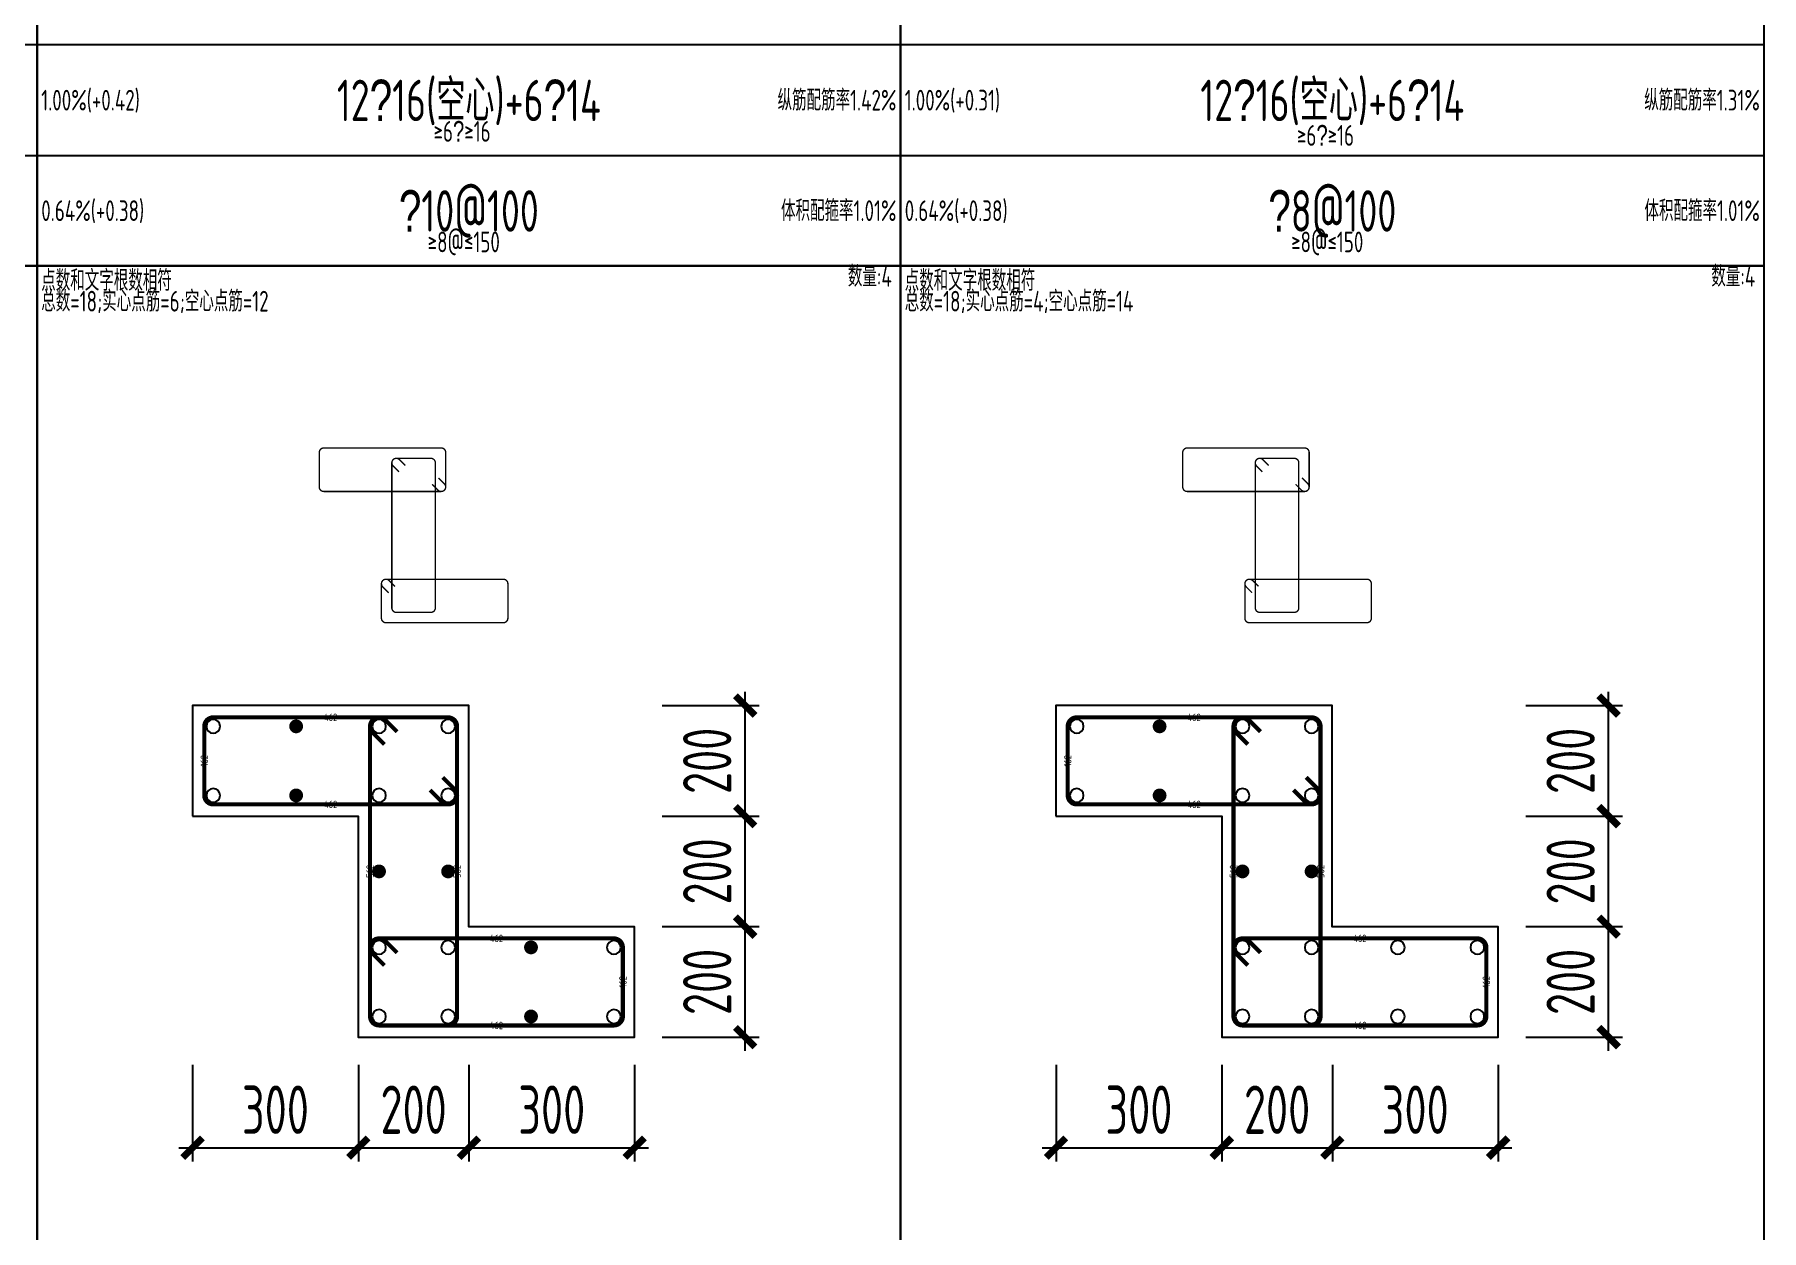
# Model space of a CAD drawing. Extents: x 154268 to 5133249, y -1832900 to 601179.
# Drawn here: x 565909 to 578409, y 505810 to 514466 of the extents above; entities that cross this region are included whole.
import ezdxf
from ezdxf.enums import TextEntityAlignment as Align

# ---------------------------------------------------------------- set-up
doc = ezdxf.new("R2010")
doc.units = 0
doc.header["$LTSCALE"] = 1000
for name, color, linetype in [('TAB', 7, 'Continuous'), ('TAB_TEXT', 7, 'Continuous'), ('WCOL_DE', 7, 'Continuous'), ('WCOL_DE_DIM', 3, 'Continuous'), ('WCOL_DE_REIND', 1, 'Continuous'), ('WCOL_DE_REINL', 1, 'Continuous')]:
    doc.layers.add(name, color=color, linetype=linetype)
for name, color, linetype, plot in [('墙柱归并数量', 8, 'Continuous', False), ('墙柱箍筋长度', 3, 'Continuous', False), ('墙柱配筋校核数据', 34, 'Continuous', False)]:
    doc.layers.add(name, color=color, linetype=linetype, plot=plot)
doc.styles.add('TSSD_Dimension', font='tssdeng.shx', dxfattribs={"width": 0.7, "bigfont": 'Hztxt.shx'})
doc.styles.add('TSSD_Label', font='tssdeng.shx', dxfattribs={"width": 0.7, "bigfont": 'hztxt.shx'})
doc.styles.add('tssd_rein', font='tssdeng.shx', dxfattribs={"width": 0.7, "bigfont": 'hztxt.shx'})
doc.dimstyles.new('TSSD_25_100_WCOLU_DIM', dxfattribs={"dimtxt": 350, "dimasz": 100, "dimexe": 100, "dimexo": 200, "dimgap": 100, "dimtad": 1, "dimdec": 0, "dimlfac": 0.25, "dimzin": 0, "dimdsep": 46, "dimtxsty": 'TSSD_Dimension', "dimblk": 'ARCHTICK', "dimcen": 0, "dimdle": 100, "dimclrt": 7, "dimadec": 0, "dimazin": 0, "dimtfac": 1, "dimtdec": 0, "dimtix": 1, "dimtmove": 2, "dimatfit": 3, "dimfxl": 1, "dimtolj": 1, "dimtzin": 0, "dimarcsym": 0})

# ---------------------------------------------------------------- blocks, each defined once
blk = doc.blocks.new('_ArchTick')
at = {"color": 0, "linetype": 'ByBlock', "const_width": 0.5}
blk.add_lwpolyline([(-0.71, -0.71), (0.71, 0.71)], dxfattribs=at)
blk = doc.blocks.new('*D3563')
at = {"layer": 'Defpoints', "color": 0, "transparency": 16777216}
for p in [(570253, 508009), (571053, 508009), (570253, 507209)]:
    blk.add_point(p, dxfattribs=at)
at = {"layer": 'WCOL_DE_DIM', "color": 0, "lineweight": -2, "transparency": 16777216}
for p, q in [((570453, 508009), (571153, 508009)), ((571053, 507109), (571053, 508109)), ((570453, 507209), (571153, 507209))]:
    blk.add_line(p, q, dxfattribs=at)
at = {"layer": 'WCOL_DE_DIM', "color": 0, "lineweight": -2, "transparency": 16777216, "xscale": 100, "yscale": 100, "zscale": 100}
for p, rotation in [((571053, 508009), 90), ((571053, 507209), 270)]:
    blk.add_blockref('_ArchTick', p, dxfattribs=dict(at, rotation=rotation))
at = {"layer": 'WCOL_DE_DIM', "color": 7, "transparency": 16777216, "insert": (570778, 507609), "char_height": 350, "attachment_point": 5, "rotation": 90, "style": 'TSSD_Dimension'}
blk.add_mtext('\\A1;200', dxfattribs=at)
blk = doc.blocks.new('*D3564')
at = {"layer": 'Defpoints', "color": 0, "transparency": 16777216}
for p in [(570253, 508809), (571053, 508809), (570253, 508009)]:
    blk.add_point(p, dxfattribs=at)
at = {"layer": 'WCOL_DE_DIM', "color": 0, "lineweight": -2, "transparency": 16777216}
for p, q in [((571053, 507909), (571053, 508909)), ((570453, 508809), (571153, 508809)), ((570453, 508009), (571153, 508009))]:
    blk.add_line(p, q, dxfattribs=at)
at = {"layer": 'WCOL_DE_DIM', "color": 0, "lineweight": -2, "transparency": 16777216, "xscale": 100, "yscale": 100, "zscale": 100}
for p, rotation in [((571053, 508809), 90), ((571053, 508009), 270)]:
    blk.add_blockref('_ArchTick', p, dxfattribs=dict(at, rotation=rotation))
at = {"layer": 'WCOL_DE_DIM', "color": 7, "transparency": 16777216, "insert": (570778, 508409), "char_height": 350, "attachment_point": 5, "rotation": 90, "style": 'TSSD_Dimension'}
blk.add_mtext('\\A1;200', dxfattribs=at)
blk = doc.blocks.new('*D3565')
at = {"layer": 'Defpoints', "color": 0, "transparency": 16777216}
for p in [(570253, 509609), (571053, 509609), (570253, 508809)]:
    blk.add_point(p, dxfattribs=at)
at = {"layer": 'WCOL_DE_DIM', "color": 0, "lineweight": -2, "transparency": 16777216}
for p, q in [((571053, 508709), (571053, 509709)), ((570453, 509609), (571153, 509609)), ((570453, 508809), (571153, 508809))]:
    blk.add_line(p, q, dxfattribs=at)
at = {"layer": 'WCOL_DE_DIM', "color": 0, "lineweight": -2, "transparency": 16777216, "xscale": 100, "yscale": 100, "zscale": 100}
for p, rotation in [((571053, 509609), 90), ((571053, 508809), 270)]:
    blk.add_blockref('_ArchTick', p, dxfattribs=dict(at, rotation=rotation))
at = {"layer": 'WCOL_DE_DIM', "color": 7, "transparency": 16777216, "insert": (570778, 509209), "char_height": 350, "attachment_point": 5, "rotation": 90, "style": 'TSSD_Dimension'}
blk.add_mtext('\\A1;200', dxfattribs=at)
blk = doc.blocks.new('*D3566')
at = {"layer": 'Defpoints', "color": 0, "transparency": 16777216}
for p in [(567053, 507209), (568253, 507209), (568253, 506409)]:
    blk.add_point(p, dxfattribs=at)
at = {"layer": 'WCOL_DE_DIM', "color": 0, "lineweight": -2, "transparency": 16777216}
for p, q in [((567053, 507009), (567053, 506309)), ((568253, 507009), (568253, 506309)), ((566953, 506409), (568353, 506409))]:
    blk.add_line(p, q, dxfattribs=at)
at = {"layer": 'WCOL_DE_DIM', "color": 0, "lineweight": -2, "transparency": 16777216, "xscale": 100, "yscale": 100, "zscale": 100, "rotation": 180}
blk.add_blockref('_ArchTick', (567053, 506409), dxfattribs=at)
at = {"layer": 'WCOL_DE_DIM', "color": 0, "lineweight": -2, "transparency": 16777216, "xscale": 100, "yscale": 100, "zscale": 100}
blk.add_blockref('_ArchTick', (568253, 506409), dxfattribs=at)
at = {"layer": 'WCOL_DE_DIM', "color": 7, "transparency": 16777216, "insert": (567653, 506684), "char_height": 350, "attachment_point": 5, "style": 'TSSD_Dimension'}
blk.add_mtext('\\A1;300', dxfattribs=at)
blk = doc.blocks.new('*D3567')
at = {"layer": 'Defpoints', "color": 0, "transparency": 16777216}
for p in [(568253, 507209), (569053, 507209), (569053, 506409)]:
    blk.add_point(p, dxfattribs=at)
at = {"layer": 'WCOL_DE_DIM', "color": 0, "lineweight": -2, "transparency": 16777216}
for p, q in [((568253, 507009), (568253, 506309)), ((569053, 507009), (569053, 506309)), ((568153, 506409), (569153, 506409))]:
    blk.add_line(p, q, dxfattribs=at)
at = {"layer": 'WCOL_DE_DIM', "color": 0, "lineweight": -2, "transparency": 16777216, "xscale": 100, "yscale": 100, "zscale": 100, "rotation": 180}
blk.add_blockref('_ArchTick', (568253, 506409), dxfattribs=at)
at = {"layer": 'WCOL_DE_DIM', "color": 0, "lineweight": -2, "transparency": 16777216, "xscale": 100, "yscale": 100, "zscale": 100}
blk.add_blockref('_ArchTick', (569053, 506409), dxfattribs=at)
at = {"layer": 'WCOL_DE_DIM', "color": 7, "transparency": 16777216, "insert": (568653, 506684), "char_height": 350, "attachment_point": 5, "style": 'TSSD_Dimension'}
blk.add_mtext('\\A1;200', dxfattribs=at)
blk = doc.blocks.new('*D3568')
at = {"layer": 'Defpoints', "color": 0, "transparency": 16777216}
for p in [(569053, 507209), (570253, 507209), (570253, 506409)]:
    blk.add_point(p, dxfattribs=at)
at = {"layer": 'WCOL_DE_DIM', "color": 0, "lineweight": -2, "transparency": 16777216}
for p, q in [((569053, 507009), (569053, 506309)), ((570253, 507009), (570253, 506309)), ((568953, 506409), (570353, 506409))]:
    blk.add_line(p, q, dxfattribs=at)
at = {"layer": 'WCOL_DE_DIM', "color": 0, "lineweight": -2, "transparency": 16777216, "xscale": 100, "yscale": 100, "zscale": 100, "rotation": 180}
blk.add_blockref('_ArchTick', (569053, 506409), dxfattribs=at)
at = {"layer": 'WCOL_DE_DIM', "color": 0, "lineweight": -2, "transparency": 16777216, "xscale": 100, "yscale": 100, "zscale": 100}
blk.add_blockref('_ArchTick', (570253, 506409), dxfattribs=at)
at = {"layer": 'WCOL_DE_DIM', "color": 7, "transparency": 16777216, "insert": (569653, 506684), "char_height": 350, "attachment_point": 5, "style": 'TSSD_Dimension'}
blk.add_mtext('\\A1;300', dxfattribs=at)
blk = doc.blocks.new('*D3569')
at = {"layer": 'Defpoints', "color": 0, "transparency": 16777216}
for p in [(576503, 508009), (577303, 508009), (576503, 507209)]:
    blk.add_point(p, dxfattribs=at)
at = {"layer": 'WCOL_DE_DIM', "color": 0, "lineweight": -2, "transparency": 16777216}
for p, q in [((576703, 508009), (577403, 508009)), ((577303, 507109), (577303, 508109)), ((576703, 507209), (577403, 507209))]:
    blk.add_line(p, q, dxfattribs=at)
at = {"layer": 'WCOL_DE_DIM', "color": 0, "lineweight": -2, "transparency": 16777216, "xscale": 100, "yscale": 100, "zscale": 100}
for p, rotation in [((577303, 508009), 90), ((577303, 507209), 270)]:
    blk.add_blockref('_ArchTick', p, dxfattribs=dict(at, rotation=rotation))
at = {"layer": 'WCOL_DE_DIM', "color": 7, "transparency": 16777216, "insert": (577028, 507609), "char_height": 350, "attachment_point": 5, "rotation": 90, "style": 'TSSD_Dimension'}
blk.add_mtext('\\A1;200', dxfattribs=at)
blk = doc.blocks.new('*D3570')
at = {"layer": 'Defpoints', "color": 0, "transparency": 16777216}
for p in [(576503, 508809), (577303, 508809), (576503, 508009)]:
    blk.add_point(p, dxfattribs=at)
at = {"layer": 'WCOL_DE_DIM', "color": 0, "lineweight": -2, "transparency": 16777216}
for p, q in [((577303, 507909), (577303, 508909)), ((576703, 508809), (577403, 508809)), ((576703, 508009), (577403, 508009))]:
    blk.add_line(p, q, dxfattribs=at)
at = {"layer": 'WCOL_DE_DIM', "color": 0, "lineweight": -2, "transparency": 16777216, "xscale": 100, "yscale": 100, "zscale": 100}
for p, rotation in [((577303, 508809), 90), ((577303, 508009), 270)]:
    blk.add_blockref('_ArchTick', p, dxfattribs=dict(at, rotation=rotation))
at = {"layer": 'WCOL_DE_DIM', "color": 7, "transparency": 16777216, "insert": (577028, 508409), "char_height": 350, "attachment_point": 5, "rotation": 90, "style": 'TSSD_Dimension'}
blk.add_mtext('\\A1;200', dxfattribs=at)
blk = doc.blocks.new('*D3571')
at = {"layer": 'Defpoints', "color": 0, "transparency": 16777216}
for p in [(576503, 509609), (577303, 509609), (576503, 508809)]:
    blk.add_point(p, dxfattribs=at)
at = {"layer": 'WCOL_DE_DIM', "color": 0, "lineweight": -2, "transparency": 16777216}
for p, q in [((577303, 508709), (577303, 509709)), ((576703, 509609), (577403, 509609)), ((576703, 508809), (577403, 508809))]:
    blk.add_line(p, q, dxfattribs=at)
at = {"layer": 'WCOL_DE_DIM', "color": 0, "lineweight": -2, "transparency": 16777216, "xscale": 100, "yscale": 100, "zscale": 100}
for p, rotation in [((577303, 509609), 90), ((577303, 508809), 270)]:
    blk.add_blockref('_ArchTick', p, dxfattribs=dict(at, rotation=rotation))
at = {"layer": 'WCOL_DE_DIM', "color": 7, "transparency": 16777216, "insert": (577028, 509209), "char_height": 350, "attachment_point": 5, "rotation": 90, "style": 'TSSD_Dimension'}
blk.add_mtext('\\A1;200', dxfattribs=at)
blk = doc.blocks.new('*D3572')
at = {"layer": 'Defpoints', "color": 0, "transparency": 16777216}
for p in [(573303, 507209), (574503, 507209), (574503, 506409)]:
    blk.add_point(p, dxfattribs=at)
at = {"layer": 'WCOL_DE_DIM', "color": 0, "lineweight": -2, "transparency": 16777216}
for p, q in [((573303, 507009), (573303, 506309)), ((574503, 507009), (574503, 506309)), ((573203, 506409), (574603, 506409))]:
    blk.add_line(p, q, dxfattribs=at)
at = {"layer": 'WCOL_DE_DIM', "color": 0, "lineweight": -2, "transparency": 16777216, "xscale": 100, "yscale": 100, "zscale": 100, "rotation": 180}
blk.add_blockref('_ArchTick', (573303, 506409), dxfattribs=at)
at = {"layer": 'WCOL_DE_DIM', "color": 0, "lineweight": -2, "transparency": 16777216, "xscale": 100, "yscale": 100, "zscale": 100}
blk.add_blockref('_ArchTick', (574503, 506409), dxfattribs=at)
at = {"layer": 'WCOL_DE_DIM', "color": 7, "transparency": 16777216, "insert": (573903, 506684), "char_height": 350, "attachment_point": 5, "style": 'TSSD_Dimension'}
blk.add_mtext('\\A1;300', dxfattribs=at)
blk = doc.blocks.new('*D3573')
at = {"layer": 'Defpoints', "color": 0, "transparency": 16777216}
for p in [(574503, 507209), (575303, 507209), (575303, 506409)]:
    blk.add_point(p, dxfattribs=at)
at = {"layer": 'WCOL_DE_DIM', "color": 0, "lineweight": -2, "transparency": 16777216}
for p, q in [((574503, 507009), (574503, 506309)), ((575303, 507009), (575303, 506309)), ((574403, 506409), (575403, 506409))]:
    blk.add_line(p, q, dxfattribs=at)
at = {"layer": 'WCOL_DE_DIM', "color": 0, "lineweight": -2, "transparency": 16777216, "xscale": 100, "yscale": 100, "zscale": 100, "rotation": 180}
blk.add_blockref('_ArchTick', (574503, 506409), dxfattribs=at)
at = {"layer": 'WCOL_DE_DIM', "color": 0, "lineweight": -2, "transparency": 16777216, "xscale": 100, "yscale": 100, "zscale": 100}
blk.add_blockref('_ArchTick', (575303, 506409), dxfattribs=at)
at = {"layer": 'WCOL_DE_DIM', "color": 7, "transparency": 16777216, "insert": (574903, 506684), "char_height": 350, "attachment_point": 5, "style": 'TSSD_Dimension'}
blk.add_mtext('\\A1;200', dxfattribs=at)
blk = doc.blocks.new('*D3574')
at = {"layer": 'Defpoints', "color": 0, "transparency": 16777216}
for p in [(575303, 507209), (576503, 507209), (576503, 506409)]:
    blk.add_point(p, dxfattribs=at)
at = {"layer": 'WCOL_DE_DIM', "color": 0, "lineweight": -2, "transparency": 16777216}
for p, q in [((575303, 507009), (575303, 506309)), ((576503, 507009), (576503, 506309)), ((575203, 506409), (576603, 506409))]:
    blk.add_line(p, q, dxfattribs=at)
at = {"layer": 'WCOL_DE_DIM', "color": 0, "lineweight": -2, "transparency": 16777216, "xscale": 100, "yscale": 100, "zscale": 100, "rotation": 180}
blk.add_blockref('_ArchTick', (575303, 506409), dxfattribs=at)
at = {"layer": 'WCOL_DE_DIM', "color": 0, "lineweight": -2, "transparency": 16777216, "xscale": 100, "yscale": 100, "zscale": 100}
blk.add_blockref('_ArchTick', (576503, 506409), dxfattribs=at)
at = {"layer": 'WCOL_DE_DIM', "color": 7, "transparency": 16777216, "insert": (575903, 506684), "char_height": 350, "attachment_point": 5, "style": 'TSSD_Dimension'}
blk.add_mtext('\\A1;300', dxfattribs=at)

msp = doc.modelspace()

# ---------------------------------------------------------------- linework, layer by layer
at = {"layer": 'TAB'}
for points in [[(559677.7, 512791.3), (565927.7, 512791.3), (565927.7, 523791.3), (559677.7, 523791.3), (559677.7, 512791.3), (559677.7, 513591.3), (565927.7, 513591.3), (565927.7, 514391.3), (559677.7, 514391.3), (559677.7, 515191.3), (565927.7, 515191.3), (565927.7, 515991.3), (559677.7, 515991.3)], [(565927.7, 512791.3), (572177.7, 512791.3), (572177.7, 523791.3), (565927.7, 523791.3), (565927.7, 512791.3), (565927.7, 513591.3), (572177.7, 513591.3), (572177.7, 514391.3), (565927.7, 514391.3), (565927.7, 515191.3), (572177.7, 515191.3), (572177.7, 515991.3), (565927.7, 515991.3)], [(572177.7, 512791.3), (578427.7, 512791.3), (578427.7, 523791.3), (572177.7, 523791.3), (572177.7, 512791.3), (572177.7, 513591.3), (578427.7, 513591.3), (578427.7, 514391.3), (572177.7, 514391.3), (572177.7, 515191.3), (578427.7, 515191.3), (578427.7, 515991.3), (572177.7, 515991.3)], [(559677.7, 501791.3), (565927.7, 501791.3), (565927.7, 512791.3), (559677.7, 512791.3), (559677.7, 501791.3), (559677.7, 502591.3), (565927.7, 502591.3), (565927.7, 503391.3), (559677.7, 503391.3), (559677.7, 504191.3), (565927.7, 504191.3), (565927.7, 504991.3), (559677.7, 504991.3)], [(565927.7, 501791.3), (572177.7, 501791.3), (572177.7, 512791.3), (565927.7, 512791.3), (565927.7, 501791.3), (565927.7, 502591.3), (572177.7, 502591.3), (572177.7, 503391.3), (565927.7, 503391.3), (565927.7, 504191.3), (572177.7, 504191.3), (572177.7, 504991.3), (565927.7, 504991.3)], [(572177.7, 501791.3), (578427.7, 501791.3), (578427.7, 512791.3), (572177.7, 512791.3), (572177.7, 501791.3), (572177.7, 502591.3), (578427.7, 502591.3), (578427.7, 503391.3), (572177.7, 503391.3), (572177.7, 504191.3), (578427.7, 504191.3), (578427.7, 504991.3), (572177.7, 504991.3)]]:
    msp.add_lwpolyline(points, dxfattribs=at)
at = {"layer": 'WCOL_DE'}
for points in [[(567052.7, 508808.8), (568252.7, 508808.8), (568252.7, 507208.8), (570252.7, 507208.8), (570252.7, 508008.8), (569052.7, 508008.8), (569052.7, 509608.8), (567052.7, 509608.8)], [(573302.7, 508808.8), (574502.7, 508808.8), (574502.7, 507208.8), (576502.7, 507208.8), (576502.7, 508008.8), (575302.7, 508008.8), (575302.7, 509608.8), (573302.7, 509608.8)]]:
    msp.add_lwpolyline(points, close=True, dxfattribs=at)
at = {"layer": 'WCOL_DE_REIND'}
for points in [[(567202.7, 509408.8, 1), (567202.7, 509508.8, 1), (567202.7, 509408.8, 1)], [(568402.7, 509408.8, 1), (568402.7, 509508.8, 1), (568402.7, 509408.8, 1)], [(568902.7, 509408.8, 1), (568902.7, 509508.8, 1), (568902.7, 509408.8, 1)], [(573452.7, 509408.8, 1), (573452.7, 509508.8, 1), (573452.7, 509408.8, 1)], [(574652.7, 509408.8, 1), (574652.7, 509508.8, 1), (574652.7, 509408.8, 1)], [(575152.7, 509408.8, 1), (575152.7, 509508.8, 1), (575152.7, 509408.8, 1)], [(567202.7, 508908.8, 1), (567202.7, 509008.8, 1), (567202.7, 508908.8, 1)], [(568402.7, 508908.8, 1), (568402.7, 509008.8, 1), (568402.7, 508908.8, 1)], [(568902.7, 508908.8, 1), (568902.7, 509008.8, 1), (568902.7, 508908.8, 1)], [(573452.7, 508908.8, 1), (573452.7, 509008.8, 1), (573452.7, 508908.8, 1)], [(574652.7, 508908.8, 1), (574652.7, 509008.8, 1), (574652.7, 508908.8, 1)], [(575152.7, 508908.8, 1), (575152.7, 509008.8, 1), (575152.7, 508908.8, 1)], [(568402.7, 507808.8, 1), (568402.7, 507908.8, 1), (568402.7, 507808.8, 1)], [(568902.7, 507808.8, 1), (568902.7, 507908.8, 1), (568902.7, 507808.8, 1)], [(570102.7, 507808.8, 1), (570102.7, 507908.8, 1), (570102.7, 507808.8, 1)], [(574652.7, 507808.8, 1), (574652.7, 507908.8, 1), (574652.7, 507808.8, 1)], [(575152.7, 507808.8, 1), (575152.7, 507908.8, 1), (575152.7, 507808.8, 1)], [(575776.9, 507808.8, 1), (575776.9, 507908.8, 1), (575776.9, 507808.8, 1)], [(576352.7, 507808.8, 1), (576352.7, 507908.8, 1), (576352.7, 507808.8, 1)], [(568402.7, 507308.8, 1), (568402.7, 507408.8, 1), (568402.7, 507308.8, 1)], [(568902.7, 507308.8, 1), (568902.7, 507408.8, 1), (568902.7, 507308.8, 1)], [(570102.7, 507308.8, 1), (570102.7, 507408.8, 1), (570102.7, 507308.8, 1)], [(574652.7, 507308.8, 1), (574652.7, 507408.8, 1), (574652.7, 507308.8, 1)], [(575152.7, 507308.8, 1), (575152.7, 507408.8, 1), (575152.7, 507308.8, 1)], [(575776.9, 507308.8, 1), (575776.9, 507408.8, 1), (575776.9, 507308.8, 1)], [(576352.7, 507308.8, 1), (576352.7, 507408.8, 1), (576352.7, 507308.8, 1)]]:
    msp.add_lwpolyline(points, format="xyb", dxfattribs=at)
at = {"layer": 'WCOL_DE_REIND', "const_width": 50}
for points in [[(567802.7, 509433.8, 1), (567802.7, 509483.8, 1), (567802.7, 509433.8, 1)], [(574052.7, 509433.8, 1), (574052.7, 509483.8, 1), (574052.7, 509433.8, 1)], [(567802.7, 508933.8, 1), (567802.7, 508983.8, 1), (567802.7, 508933.8, 1)], [(574052.7, 508933.8, 1), (574052.7, 508983.8, 1), (574052.7, 508933.8, 1)], [(568402.7, 508383.8, 1), (568402.7, 508433.8, 1), (568402.7, 508383.8, 1)], [(568902.7, 508383.8, 1), (568902.7, 508433.8, 1), (568902.7, 508383.8, 1)], [(574652.7, 508383.8, 1), (574652.7, 508433.8, 1), (574652.7, 508383.8, 1)], [(575152.7, 508383.8, 1), (575152.7, 508433.8, 1), (575152.7, 508383.8, 1)], [(569502.7, 507833.8, 1), (569502.7, 507883.8, 1), (569502.7, 507833.8, 1)], [(569502.7, 507333.8, 1), (569502.7, 507383.8, 1), (569502.7, 507333.8, 1)]]:
    msp.add_lwpolyline(points, format="xyb", dxfattribs=at)
at = {"layer": 'WCOL_DE_REINL'}
for points, const_width in [([(568833.3, 511256.7), (568875.7, 511214.3, -0.6681786), (568852.7, 511158.8), (568002.7, 511158.8, -0.4142104), (567970.2, 511191.3), (567970.2, 511441.3, -0.4142168), (568002.7, 511473.8), (568852.7, 511473.8, -0.4142136), (568885.2, 511441.3), (568885.2, 511191.3, -0.6681786), (568829.7, 511168.3), (568787.3, 511210.8)], 10), ([(568547.1, 511300.9), (568504.7, 511343.3, -0.6681786), (568527.7, 511398.8), (568777.7, 511398.8, -0.4142136), (568810.2, 511366.3), (568810.2, 510316.3, -0.4142157), (568777.7, 510283.8), (568527.7, 510283.8, -0.4142114), (568495.2, 510316.3), (568495.2, 511366.3, -0.6681786), (568550.7, 511389.3), (568593.1, 511346.9)], 10), ([(575083.3, 511256.7), (575125.7, 511214.3, -0.6681786), (575102.7, 511158.8), (574252.7, 511158.8, -0.4142104), (574220.2, 511191.3), (574220.2, 511441.3, -0.4142168), (574252.7, 511473.8), (575102.7, 511473.8, -0.4142136), (575135.2, 511441.3), (575135.2, 511191.3, -0.6681786), (575079.7, 511168.3), (575037.3, 511210.8)], 10), ([(574797.1, 511300.9), (574754.7, 511343.3, -0.6681786), (574777.7, 511398.8), (575027.7, 511398.8, -0.4142136), (575060.2, 511366.3), (575060.2, 510316.3, -0.4142157), (575027.7, 510283.8), (574777.7, 510283.8, -0.4142114), (574745.2, 510316.3), (574745.2, 511366.3, -0.6681786), (574800.7, 511389.3), (574843.1, 511346.9)], 10), ([(568472.1, 510425.9), (568429.7, 510468.3, -0.6681786), (568452.7, 510523.8), (569302.7, 510523.8, -0.4142136), (569335.2, 510491.3), (569335.2, 510241.3, -0.4142157), (569302.7, 510208.8), (568452.7, 510208.8, -0.4142114), (568420.2, 510241.3), (568420.2, 510491.3, -0.6681786), (568475.7, 510514.3), (568518.1, 510471.9)], 10), ([(574722.1, 510425.9), (574679.7, 510468.3, -0.6681786), (574702.7, 510523.8), (575552.7, 510523.8, -0.4142136), (575585.2, 510491.3), (575585.2, 510241.3, -0.4142157), (575552.7, 510208.8), (574702.7, 510208.8, -0.4142114), (574670.2, 510241.3), (574670.2, 510491.3, -0.6681786), (574725.7, 510514.3), (574768.1, 510471.9)], 10), ([(568863.8, 509089.6), (568948.7, 509004.8, -0.6681786), (568902.7, 508893.8), (567202.7, 508893.8, -0.4142104), (567137.7, 508958.8), (567137.7, 509458.8, -0.4142168), (567202.7, 509523.8), (568902.7, 509523.8, -0.4142136), (568967.7, 509458.8), (568967.7, 508958.8, -0.6681786), (568856.7, 508912.9), (568771.9, 508997.7)], 30), ([(568441.6, 509328), (568356.7, 509412.9, -0.6681786), (568402.7, 509523.8), (568902.7, 509523.8, -0.4142136), (568967.7, 509458.8), (568967.7, 507358.8, -0.4142157), (568902.7, 507293.8), (568402.7, 507293.8, -0.4142114), (568337.7, 507358.8), (568337.7, 509458.8, -0.6681786), (568448.7, 509504.8), (568533.5, 509419.9)], 30), ([(575113.8, 509089.6), (575198.7, 509004.8, -0.6681786), (575152.7, 508893.8), (573452.7, 508893.8, -0.4142104), (573387.7, 508958.8), (573387.7, 509458.8, -0.4142168), (573452.7, 509523.8), (575152.7, 509523.8, -0.4142136), (575217.7, 509458.8), (575217.7, 508958.8, -0.6681786), (575106.7, 508912.9), (575021.9, 508997.7)], 30), ([(574691.6, 509328), (574606.7, 509412.9, -0.6681786), (574652.7, 509523.8), (575152.7, 509523.8, -0.4142136), (575217.7, 509458.8), (575217.7, 507358.8, -0.4142157), (575152.7, 507293.8), (574652.7, 507293.8, -0.4142114), (574587.7, 507358.8), (574587.7, 509458.8, -0.6681786), (574698.7, 509504.8), (574783.5, 509419.9)], 30), ([(568441.6, 507728), (568356.7, 507812.9, -0.6681786), (568402.7, 507923.8), (570102.7, 507923.8, -0.4142136), (570167.7, 507858.8), (570167.7, 507358.8, -0.4142157), (570102.7, 507293.8), (568402.7, 507293.8, -0.4142114), (568337.7, 507358.8), (568337.7, 507858.8, -0.6681786), (568448.7, 507904.8), (568533.5, 507819.9)], 30), ([(574691.6, 507728), (574606.7, 507812.9, -0.6681786), (574652.7, 507923.8), (576352.7, 507923.8, -0.4142136), (576417.7, 507858.8), (576417.7, 507358.8, -0.4142157), (576352.7, 507293.8), (574652.7, 507293.8, -0.4142114), (574587.7, 507358.8), (574587.7, 507858.8, -0.6681786), (574698.7, 507904.8), (574783.5, 507819.9)], 30)]:
    msp.add_lwpolyline(points, format="xyb", dxfattribs=dict(at, const_width=const_width))

# ---------------------------------------------------------------- texts
at = {"layer": 'TAB_TEXT', "style": 'TSSD_Label', "width": 0.7}
for s, p in [('12\ue53216(空心)+6\ue53214', (569052.7, 513991.3)), ('12\ue53216(空心)+6\ue53214', (575302.7, 513991.3)), ('\ue5328@100', (575302.7, 513191.3))]:
    msp.add_text(s, height=300, dxfattribs=at).set_placement(p, align=Align.MIDDLE)
at = {"layer": 'TAB_TEXT', "color": 1, "style": 'TSSD_Label', "width": 0.7}
msp.add_text('\ue53210@100', height=300, dxfattribs=at).set_placement((569052.7, 513191.3), align=Align.MIDDLE)
at = {"layer": '墙柱归并数量', "style": 'TSSD_Label', "width": 0.7}
for p in [(572177.7, 512791.3), (578427.7, 512791.3)]:
    msp.add_text('数量:4 ', height=150, dxfattribs=at).set_placement(p, align=Align.TOP_RIGHT)
at = {"layer": '墙柱箍筋长度', "style": 'tssd_rein', "width": 0.7}
for p in [(568052.7, 509523.8), (574302.7, 509523.8), (568052.7, 508893.8), (574302.7, 508893.8), (569252.7, 507923.8), (575502.7, 507923.8)]:
    msp.add_text('462', height=54, dxfattribs=at).set_placement(p, align=Align.MIDDLE_CENTER)
for s, rotation, p in [('162', 90.00063, (567137.7, 509208.8)), ('162', 90.00063, (573387.7, 509208.8)), ('562', 90, (568337.7, 508408.8)), ('562', 90, (568967.7, 508408.8)), ('562', 90, (574587.7, 508408.8)), ('562', 90, (575217.7, 508408.8)), ('162', 90, (570167.7, 507608.8)), ('162', 90, (576417.7, 507608.8)), ('462', 359.99958, (569252.7, 507293.8)), ('462', 359.99958, (575502.7, 507293.8))]:
    msp.add_text(s, height=54, rotation=rotation, dxfattribs=at).set_placement(p, align=Align.MIDDLE_CENTER)
at = {"layer": '墙柱配筋校核数据', "style": 'tssd_rein', "width": 0.7}
for s, p in [('1.00%(+0.42)', (565957.7, 513991.3)), ('1.00%(+0.31)', (572207.7, 513991.3)), ('0.64%(+0.38)', (565957.7, 513191.3)), ('0.64%(+0.38)', (572207.7, 513191.3)), ('点数和文字根数相符', (565957.7, 512686.3)), ('点数和文字根数相符', (572207.7, 512686.3)), ('总数=18;实心点筋=6;空心点筋=12', (565957.7, 512536.3)), ('总数=18;实心点筋=4;空心点筋=14', (572207.7, 512536.3))]:
    msp.add_text(s, height=150, dxfattribs=at).set_placement(p, align=Align.MIDDLE_LEFT)
for s, p in [('纵筋配筋率1.42%', (572147.7, 513991.3)), ('纵筋配筋率1.31%', (578397.7, 513991.3)), ('体积配箍率1.01%', (572147.7, 513191.3)), ('体积配箍率1.01%', (578397.7, 513191.3))]:
    msp.add_text(s, height=150, dxfattribs=at).set_placement(p, align=Align.MIDDLE_RIGHT)
at = {"layer": '墙柱配筋校核数据', "color": 34, "style": 'tssd_rein', "width": 0.7}
for s, p in [('≥6\ue532≥16', (568797.2, 513690.2)), ('≥6\ue532≥16', (575047.2, 513661.3)), ('≥8@≤150', (568754.8, 512890.2)), ('≥8@≤150', (575004.8, 512890.2))]:
    msp.add_text(s, height=150, dxfattribs=at).set_placement(p)

# ---------------------------------------------------------------- dimensions: what is measured, and where the dimension line sits
at = {"layer": 'WCOL_DE_DIM'}
for base, p1, p2, picture, middle in [((571052.7, 509608.8), (570252.7, 508808.8), (570252.7, 509608.8), '*D3565', (570777.7, 509208.8)), ((577302.7, 509608.8), (576502.7, 508808.8), (576502.7, 509608.8), '*D3571', (577027.7, 509208.8)), ((571052.7, 508808.8), (570252.7, 508008.8), (570252.7, 508808.8), '*D3564', (570777.7, 508408.8)), ((577302.7, 508808.8), (576502.7, 508008.8), (576502.7, 508808.8), '*D3570', (577027.7, 508408.8)), ((571052.7, 508008.8), (570252.7, 507208.8), (570252.7, 508008.8), '*D3563', (570777.7, 507608.8)), ((577302.7, 508008.8), (576502.7, 507208.8), (576502.7, 508008.8), '*D3569', (577027.7, 507608.8))]:
    dim = msp.add_linear_dim(base=base, p1=p1, p2=p2, angle=90, dimstyle='TSSD_25_100_WCOLU_DIM', dxfattribs=at)
    dim.commit()
    dim.dimension.update_dxf_attribs({"geometry": picture, "text_midpoint": middle})
for base, p1, p2, picture, middle in [((568252.7, 506408.8), (567052.7, 507208.8), (568252.7, 507208.8), '*D3566', (567652.7, 506683.8)), ((569052.7, 506408.8), (568252.7, 507208.8), (569052.7, 507208.8), '*D3567', (568652.7, 506683.8)), ((570252.7, 506408.8), (569052.7, 507208.8), (570252.7, 507208.8), '*D3568', (569652.7, 506683.8)), ((574502.7, 506408.8), (573302.7, 507208.8), (574502.7, 507208.8), '*D3572', (573902.7, 506683.8)), ((575302.7, 506408.8), (574502.7, 507208.8), (575302.7, 507208.8), '*D3573', (574902.7, 506683.8)), ((576502.7, 506408.8), (575302.7, 507208.8), (576502.7, 507208.8), '*D3574', (575902.7, 506683.8))]:
    dim = msp.add_linear_dim(base=base, p1=p1, p2=p2, dimstyle='TSSD_25_100_WCOLU_DIM', dxfattribs=at)
    dim.commit()
    dim.dimension.update_dxf_attribs({"geometry": picture, "text_midpoint": middle})

doc.saveas('drawing.dxf')
